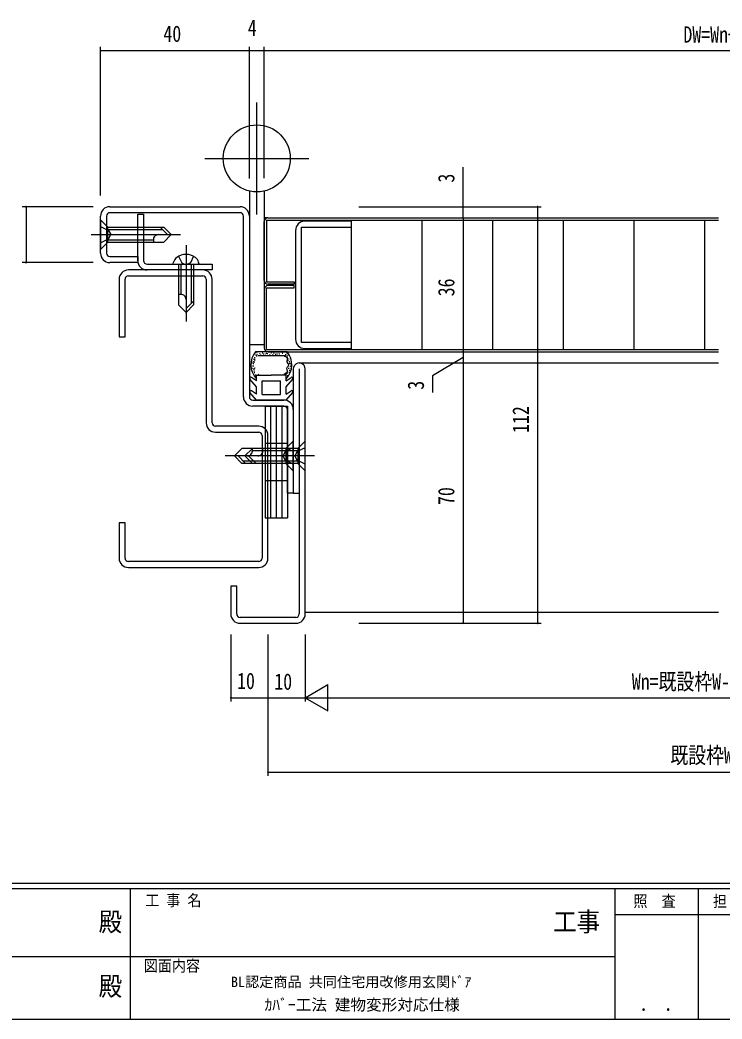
# Model space of a CAD drawing. Units: millimetres, scale not verified. Extents: x -1062 to 397, y -282 to 282.
# Drawn here: x -38.5 to 150.1, y -282.1 to -13.5 of the extents above; entities that cross this region are included whole.
import ezdxf
from ezdxf.enums import TextEntityAlignment as Align

# ---------------------------------------------------------------- set-up
doc = ezdxf.new("R2010")
doc.units = ezdxf.units.MM
doc.header["$LTSCALE"] = 2
for name, color, linetype in [('0-1_USER1', 3, 'Continuous'), ('0-2_YKK_11', 7, 'Continuous'), ('0-3_YKK_12', 2, 'Continuous'), ('0-4_YKK_13', 4, 'Continuous'), ('0-6_YKK_D', 6, 'Continuous'), ('0-7_YKK_ZWAK', 7, 'Continuous')]:
    doc.layers.add(name, color=color, linetype=linetype)
doc.styles.add('ＭＳ ゴシック', font='')
doc.styles.get('ＭＳ ゴシック').set_extended_font_data('MS Gothic')

msp = doc.modelspace()

# ---------------------------------------------------------------- linework, layer by layer
at = {"layer": '0-2_YKK_11'}
for p, q in [((-14.4, -63.7), (20.6, -63.7)), ((-16.9, -76.2), (-16.9, -66.2)), ((-15.3, -66.2), (-15.3, -76.2)), ((20.6, -65.3), (-14.4, -65.3)), ((21.5, -114.8), (21.5, -66.2)), ((23.1, -66.2), (23.1, -114.8)), ((35.5, -70.1), (35.5, -99.3)), ((-11.9, -83.2), (-11.9, -98.7)), ((-10.3, -98.7), (-10.3, -83.2)), ((10.6, -80.7), (-9.4, -80.7)), ((-9.4, -82.3), (10.6, -82.3)), ((11.5, -83.2), (11.5, -121.8)), ((13.1, -121.8), (13.1, -83.2)), ((-11.9, -98.7), (-10.3, -98.7)), ((36.5, -107.3), (36.5, -173.2)), ((38.1, -173.2), (38.1, -107.3)), ((24, -115.7), (32.4, -115.7)), ((32.4, -117.3), (24, -117.3)), ((25.6, -122.7), (14, -122.7)), ((14, -124.3), (25.6, -124.3)), ((26.5, -125.2), (26.5, -158.2)), ((28.1, -158.2), (28.1, -125.2)), ((-11.9, -148.7), (-11.9, -158.2)), ((-10.3, -148.7), (-11.9, -148.7)), ((-10.3, -158.2), (-10.3, -148.7)), ((25.6, -159.1), (-9.4, -159.1)), ((-9.4, -160.7), (25.6, -160.7)), ((35.6, -174.1), (20.6, -174.1)), ((20.6, -175.7), (35.6, -175.7))]:
    msp.add_line(p, q, dxfattribs=at)
for points in [[(-6.9, -78.2), (-6.9, -65.7), (-5.3, -65.7), (-5.3, -78.2)], [(37.1, -100.2), (37.1, -69.2), (50.5, -69.2), (50.5, -67.6), (38, -67.6)], [(-14.4, -77.1), (-6.9, -77.1), (-6.9, -78.7), (-14.4, -78.7)], [(-4.4, -79.1), (13.1, -79.1), (13.1, -80.7), (-4.4, -80.7)], [(38, -101.8), (50.5, -101.8), (50.5, -100.2), (37.1, -100.2)], [(34.9, -107.3), (34.9, -140.7), (36.5, -140.7)], [(34.9, -118.2), (34.9, -140.7), (33.3, -140.7), (33.3, -118.2)], [(19.7, -173.2), (19.7, -165.7), (18.1, -165.7), (18.1, -173.2)]]:
    msp.add_lwpolyline(points, dxfattribs=at)
for centre, radius, start, end in [((-14.4, -66.2), 2.5, 90.00001, 179.99999), ((20.6, -66.2), 2.5, 0.00001, 89.99999), ((-14.4, -66.2), 0.9, 90.00001, 179.99999), ((20.6, -66.2), 0.9, 0.00001, 89.99999), ((38, -70.1), 2.5, 90.00001, 179.99999), ((-14.4, -76.2), 2.5, 180.00001, 269.99999), ((-14.4, -76.2), 0.9, 180.00001, 269.99999), ((-4.4, -78.2), 2.5, 180.00001, 269.99999), ((-4.4, -78.2), 0.9, 180.00001, 269.99999), ((-9.4, -83.2), 2.5, 90.00001, 179.99999), ((-9.4, -83.2), 0.9, 90.00049, 180.00047), ((10.6, -83.2), 2.5, 0.00002, 90.00035), ((10.6, -83.2), 0.9, 0.00004, 90.00002), ((38, -99.3), 2.5, 180.00001, 269.99999), ((36.5, -107.3), 1.6, 360, 180.00002), ((24, -114.8), 2.5, 180.00001, 269.99999), ((24, -114.8), 0.9, 180.00001, 269.99999), ((32.4, -118.2), 2.5, 0.00001, 89.99999), ((32.4, -118.2), 0.9, 0.00001, 89.99999), ((14, -121.8), 2.5, 180.00001, 269.99999), ((14, -121.8), 0.9, 180.00001, 269.99999), ((25.6, -125.2), 2.5, 0.00001, 90.00033), ((25.6, -125.2), 0.9, 0.00004, 90.00002), ((-9.4, -158.2), 2.5, 180.00001, 269.99999), ((-9.4, -158.2), 0.9, 180.00004, 270.00002), ((25.6, -158.2), 0.9, 269.99899, 359.99897), ((25.6, -158.2), 2.5, 270.00001, 359.99999), ((20.6, -173.2), 2.5, 180.00002, 270), ((20.6, -173.2), 0.9, 180.00002, 270), ((35.6, -173.2), 0.9, 270, 360), ((35.6, -173.2), 2.5, 270, 360)]:
    msp.add_arc(centre, radius, start, end, dxfattribs=at)
at = {"layer": '0-3_YKK_12'}
for p, q in [((28.1, -66.7), (27.1, -66.7)), ((36.5, -105.7), (149.1, -105.7)), ((38.1, -172.7), (149.1, -172.7))]:
    msp.add_line(p, q, dxfattribs=at)
at = {"layer": '0-4_YKK_13'}
for p, q in [((25.1, -65.769), (25.1, -35.631)), ((11.1, -50.7), (39.1, -50.7)), ((23.1, -59.475), (23.1, -100.7)), ((27.1, -59.475), (27.1, -100.7)), ((28.1, -66.7), (149.1, -66.7)), ((-16.9, -67.2), (-14.9, -69.2)), ((-16.9, -67.2), (-16.9, -75.2)), ((-16.9, -69), (-14.747, -70.05)), ((-14.9, -73.2), (-14.9, -69.2)), ((-14.9, -69.2), (0.1, -69.2)), ((-14.9, -69.8), (-0.3, -69.8)), ((-0.9, -69.2), (1.1, -71.2)), ((0.1, -69.2), (2.1, -71.2)), ((27.1, -83.5), (27.1, -67.7)), ((27.7, -67.3), (149.1, -67.3)), ((27.7, -67.3), (27.7, -83.9)), ((50.502, -102.1), (50.502, -67.3)), ((69.502, -102.1), (69.502, -67.3)), ((88.502, -102.1), (88.502, -67.3)), ((107.502, -102.1), (107.502, -67.3)), ((126.502, -102.1), (126.502, -67.3)), ((145.502, -102.1), (145.502, -67.3)), ((-19.4, -71.2), (4.6, -71.2)), ((-16.9, -73.4), (-14.747, -72.35)), ((-14.747, -70.05), (-14.136, -71.2)), ((-14.747, -72.35), (-14.136, -71.2)), ((0.1, -73.2), (2.1, -71.2)), ((-16.9, -75.2), (-14.9, -73.2)), ((-14.9, -72.6), (-2.7, -72.6)), ((-14.9, -73.2), (0.1, -73.2)), ((-2.7, -72.6), (-2.7, -73.2)), ((6.1, -74), (6.1, -94.6)), ((4.1, -77.007), (4.95, -78.75)), ((8.1, -77.007), (7.25, -78.75)), ((2.6, -79.1), (2.738, -78.585)), ((2.6, -79.1), (9.6, -79.1)), ((4.1, -79.1), (4.1, -90.1)), ((4.95, -78.75), (6.1, -79.361)), ((7.25, -78.75), (6.1, -79.361)), ((7.5, -79.1), (7.5, -89.7)), ((8.1, -79.1), (8.1, -90.1)), ((9.6, -79.1), (9.462, -78.585)), ((27.1, -85.9), (27.1, -101.7)), ((27.7, -83.9), (35.1, -83.9)), ((27.7, -102.1), (27.7, -85.5)), ((27.7, -85.5), (35.1, -85.5)), ((35.1, -84.5), (28.1, -84.5)), ((35.1, -84.9), (28.1, -84.9)), ((35.1, -83.9), (35.1, -84.5)), ((35.1, -85.5), (35.1, -84.9)), ((4.1, -90.1), (6.1, -92.1)), ((8.1, -89.1), (6.1, -91.1)), ((8.1, -90.1), (6.1, -92.1)), ((23.1, -100.7), (26.1, -100.7)), ((24.1, -100.7), (27.1, -100.7)), ((24.218, -104.702), (24.418, -104.702)), ((24.433, -104.225), (24.633, -104.225)), ((24.493, -104.69), (24.693, -104.69)), ((33.243, -102.7), (24.757, -102.7)), ((24.767, -103.485), (24.967, -103.485)), ((24.958, -103.783), (25.158, -103.783)), ((25.018, -102.853), (25.218, -102.853)), ((25.113, -103.402), (25.313, -103.402)), ((25.481, -103.7), (32.519, -103.7)), ((25.793, -103.198), (25.993, -103.198)), ((26.079, -103.484), (26.279, -103.484)), ((26.526, -103.001), (26.726, -103.001)), ((26.794, -103.269), (26.994, -103.269)), ((27.241, -103.287), (27.441, -103.287)), ((27.598, -103.055), (27.798, -103.055)), ((27.7, -102.1), (149.1, -102.1)), ((27.866, -103.198), (28.066, -103.198)), ((28.1, -102.7), (149.1, -102.7)), ((28.528, -103.43), (28.728, -103.43)), ((28.867, -103.019), (29.067, -103.019)), ((29.314, -103.43), (29.514, -103.43)), ((29.6, -103.091), (29.8, -103.091)), ((29.993, -103.377), (30.193, -103.377)), ((30.422, -103.234), (30.622, -103.234)), ((31.012, -103.18), (31.212, -103.18)), ((31.084, -103.573), (31.284, -103.573)), ((31.924, -103.108), (32.124, -103.108)), ((32.604, -102.734), (32.804, -102.734)), ((32.728, -103.394), (32.928, -103.394)), ((32.795, -103.843), (32.995, -103.843)), ((32.914, -103.497), (33.114, -103.497)), ((33.034, -102.996), (33.234, -102.996)), ((33.201, -104.082), (33.401, -104.082)), ((33.332, -103.605), (33.532, -103.605)), ((33.606, -104.618), (33.806, -104.618)), ((23.717, -107.088), (23.917, -107.088)), ((23.908, -106.455), (24.108, -106.455)), ((23.92, -105.692), (24.12, -105.692)), ((24.051, -105.298), (24.251, -105.298)), ((24.087, -106.479), (24.287, -106.479)), ((24.123, -105.883), (24.323, -105.883)), ((24.254, -107.171), (24.454, -107.171)), ((24.326, -105.43), (24.526, -105.43)), ((24.457, -104.929), (24.657, -104.929)), ((24.481, -107.004), (24.681, -107.004)), ((33.392, -105), (33.592, -105)), ((33.559, -107.076), (33.759, -107.076)), ((33.809, -105.334), (34.009, -105.334)), ((33.833, -105.752), (34.033, -105.752)), ((33.964, -106.575), (34.164, -106.575)), ((34.119, -107.183), (34.319, -107.183)), ((34.131, -105.895), (34.331, -105.895)), ((34.167, -106.432), (34.367, -106.432)), ((25, -112.1), (23.256, -110.021)), ((25, -110.481), (23.652, -109.579)), ((24.249, -107.503), (24.449, -107.503)), ((24.296, -107.925), (24.496, -107.925)), ((24.355, -108.312), (24.555, -108.312)), ((24.683, -108.934), (24.883, -108.934)), ((25, -110.481), (25, -109)), ((25, -109), (29, -109)), ((33, -109), (29, -109)), ((32.929, -108.664), (33.129, -108.664)), ((33, -110.481), (33, -109)), ((33, -110.481), (34.348, -109.579)), ((33, -112.1), (34.744, -110.021)), ((33.222, -108.336), (33.422, -108.336)), ((33.281, -109.04), (33.481, -109.04)), ((33.703, -108.16), (33.903, -108.16)), ((33.762, -107.597), (33.962, -107.597)), ((25, -114.081), (25, -112.1)), ((26.5, -110.5), (31.5, -110.5)), ((26.5, -114.2), (26.5, -110.5)), ((33, -114.081), (33, -112.1)), ((25, -115.7), (23.256, -113.621)), ((25, -114.081), (23.652, -113.179)), ((33, -114.081), (34.348, -113.179)), ((33, -115.7), (34.744, -113.621)), ((33, -115.7), (25, -115.7)), ((27.3, -117.3), (27.3, -147.3)), ((27.3, -117.3), (33.3, -117.3)), ((28.8, -117.3), (28.8, -147.3)), ((30.3, -117.3), (30.3, -147.3)), ((31.8, -117.3), (31.8, -147.3)), ((33.3, -117.3), (33.3, -147.3)), ((21.1, -128.7), (19.1, -130.7)), ((36.1, -128.7), (21.1, -128.7)), ((23.9, -128.7), (21.9, -130.7)), ((23.9, -129.3), (23.9, -128.7)), ((32.9, -128.7), (23.9, -128.7)), ((26.7, -129.3), (26.7, -128.7)), ((27.3, -127.3), (33.3, -127.3)), ((34.9, -128.5), (32.747, -129.55)), ((34.9, -126.7), (32.9, -128.7)), ((32.9, -128.7), (32.9, -132.7)), ((34.9, -134.7), (34.9, -126.7)), ((38.1, -128.5), (35.947, -129.55)), ((38.1, -126.7), (36.1, -128.7)), ((36.1, -128.7), (36.1, -132.7)), ((38.1, -134.7), (38.1, -126.7)), ((40.6, -130.7), (16.6, -130.7)), ((21.1, -132.7), (19.1, -130.7)), ((37.4, -130.7), (19.4, -130.7)), ((22.1, -132.7), (20.1, -130.7)), ((23.9, -132.7), (21.9, -130.7)), ((24.9, -132.7), (22.9, -130.7)), ((36.1, -129.3), (23.9, -129.3)), ((32.9, -129.3), (26.7, -129.3)), ((32.747, -129.55), (32.136, -130.7)), ((32.747, -131.85), (32.136, -130.7)), ((35.947, -129.55), (35.336, -130.7)), ((35.947, -131.85), (35.336, -130.7)), ((36.1, -132.7), (21.1, -132.7)), ((36.1, -132.1), (21.5, -132.1)), ((32.9, -132.7), (23.9, -132.7)), ((32.9, -132.1), (24.3, -132.1)), ((34.9, -132.9), (32.747, -131.85)), ((34.9, -134.7), (32.9, -132.7)), ((38.1, -132.9), (35.947, -131.85)), ((38.1, -134.7), (36.1, -132.7)), ((27.3, -137.3), (33.3, -137.3)), ((27.3, -147.3), (33.3, -147.3))]:
    msp.add_line(p, q, dxfattribs=at)
for points in [[(4.7, -79.1), (4.7, -87.3), (4.1, -87.3)], [(32.575, -108.589), (32.969, -108.398), (33.26, -108.17), (33.347, -107.872), (33.261, -107.506), (33.204, -107.121), (33.355, -106.768), (33.602, -106.45), (33.694, -106.15), (33.516, -105.849), (33.276, -105.521), (33.218, -105.146), (33.323, -104.752), (33.348, -104.416), (33.112, -104.188), (32.758, -103.987), (32.519, -103.7)], [(26.5, -114.2), (31.5, -114.2), (31.5, -110.5)]]:
    msp.add_lwpolyline(points, dxfattribs=at)
msp.add_circle((25.1, -50.7), 9, dxfattribs=at)
for centre, radius, start, end in [((28.1, -67.7), 1, 90, 180), ((-1.368, -72.533), 1.333, 90, 182.86598), ((4.96, -79.18), 2.3, 126.88409, 165), ((6.1, -80.7), 4.2, 53.11591, 126.88409), ((7.24, -79.18), 2.3, 15, 53.11591), ((28.1, -83.5), 1, 180, 270), ((28.1, -85.9), 1, 90, 180), ((4.767, -88.632), 1.333, 0, 92.86598), ((28.1, -101.7), 1, 180, 270), ((29, -106.2), 5.5, 140.48036, 223.34175), ((29, -106.2), 5.5, 316.65824, 39.51963), ((23.486, -109.829), 0.3, 56.21114, 220.00244), ((29, -106.2), 4.3, 213.7499, 220.62928), ((29, -106.2), 4.3, 319.37051, 326.2499), ((34.514, -109.829), 0.3, 319.99756, 123.78886), ((23.486, -113.429), 0.3, 56.21114, 220.00244), ((34.514, -113.429), 0.3, 319.99756, 123.78886), ((22.568, -129.367), 1.333, 270, 2.86598), ((25.368, -129.367), 1.333, 270, 2.86598)]:
    msp.add_arc(centre, radius, start, end, dxfattribs=at)
at = {"layer": '0-6_YKK_D'}
for p, q in [((-16.9, -60.7), (-16.9, -20.7)), ((23.1, -56.09), (23.1, -20.7)), ((23.1, -54.461), (23.1, -20.7)), ((27.1, -56.023), (27.1, -20.7)), ((27.1, -54.461), (27.1, -20.7)), ((-16.9, -21.7), (23.1, -21.7)), ((23.1, -21.7), (27.1, -21.7)), ((27.1, -21.7), (274.1, -21.7)), ((80.502, -63.7), (80.502, -53.096)), ((-18.9, -63.7), (-37.9, -63.7)), ((-36.9, -63.7), (-36.9, -78.7)), ((52.502, -63.7), (101.502, -63.7)), ((52.502, -63.7), (81.502, -63.7)), ((80.502, -66.7), (80.502, -63.7)), ((100.502, -63.7), (100.502, -175.7)), ((52.502, -66.7), (81.502, -66.7)), ((52.502, -66.7), (81.502, -66.7)), ((80.502, -66.7), (80.502, -102.7)), ((-18.9, -78.7), (-37.9, -78.7)), ((52.502, -102.7), (81.502, -102.7)), ((52.502, -102.7), (81.502, -102.7)), ((80.502, -104.2), (72.329, -109.147)), ((80.502, -102.7), (80.502, -105.7)), ((52.502, -105.7), (81.502, -105.7)), ((52.502, -105.7), (81.502, -105.7)), ((80.502, -105.7), (80.502, -175.7)), ((72.329, -109.147), (72.329, -113.632)), ((52.502, -175.7), (101.502, -175.7)), ((52.502, -175.7), (81.502, -175.7)), ((18.1, -178.7), (18.1, -196.7)), ((28.1, -178.7), (28.1, -216.7)), ((28.1, -178.7), (28.1, -196.7)), ((28.1, -178.7), (28.1, -196.7)), ((38.1, -178.7), (38.1, -196.7)), ((38.1, -178.7), (38.1, -196.7)), ((38.1, -195.7), (44.162, -192.2)), ((44.162, -199.2), (44.162, -192.2)), ((18.1, -195.7), (28.1, -195.7)), ((28.1, -195.7), (38.1, -195.7)), ((38.1, -195.7), (44.162, -199.2)), ((38.1, -195.7), (50.224, -195.7)), ((45.1, -195.7), (256.1, -195.7)), ((28.1, -215.7), (278.1, -215.7))]:
    msp.add_line(p, q, dxfattribs=at)
for centre, start, end in [((-16.9, -21.7), 0, 180), ((-16.9, -21.7), 180, 0), ((23.1, -21.7), 0, 180), ((23.1, -21.7), 0, 180), ((23.1, -21.7), 180, 0), ((23.1, -21.7), 180, 0), ((27.1, -21.7), 0, 180), ((27.1, -21.7), 0, 180), ((27.1, -21.7), 180, 0), ((27.1, -21.7), 180, 0), ((-36.9, -63.7), 90, 270), ((-36.9, -63.7), 270, 90), ((80.502, -63.7), 90, 270), ((80.502, -63.7), 270, 90), ((100.502, -63.7), 90, 270), ((100.502, -63.7), 270, 90), ((80.502, -66.7), 90, 270), ((80.502, -66.7), 90, 270), ((80.502, -66.7), 270, 90), ((80.502, -66.7), 270, 90), ((-36.9, -78.7), 90, 270), ((-36.9, -78.7), 270, 90), ((80.502, -102.7), 90, 270), ((80.502, -102.7), 90, 270), ((80.502, -102.7), 270, 90), ((80.502, -102.7), 270, 90), ((80.502, -105.7), 90, 270), ((80.502, -105.7), 90, 270), ((80.502, -105.7), 270, 90), ((80.502, -105.7), 270, 90), ((80.502, -175.7), 90, 270), ((80.502, -175.7), 270, 90), ((100.502, -175.7), 90, 270), ((100.502, -175.7), 270, 90), ((18.1, -195.7), 0, 180), ((18.1, -195.7), 180, 0), ((28.1, -195.7), 0, 180), ((28.1, -195.7), 0, 180), ((28.1, -195.7), 180, 0), ((28.1, -195.7), 180, 0), ((28.1, -215.7), 0, 180), ((28.1, -215.7), 180, 0)]:
    msp.add_arc(centre, 0.106, start, end, dxfattribs=at)
at = {"layer": '0-7_YKK_ZWAK'}
for p, q in [((376.1, -245.7), (-393.9, -245.7)), ((338.3, -247.1), (-393.9, -247.1)), ((-8.9, -247.1), (-8.9, -282.1)), ((121.3, -247.1), (121.3, -282.1)), ((143.7, -247.1), (143.7, -282.1)), ((189.484, -254.099), (121.3, -254.099)), ((-136.3, -265.299), (-7.5, -265.299)), ((-7.5, -265.299), (121.3, -265.299)), ((-393.9, -282.1), (338.3, -282.1))]:
    msp.add_line(p, q, dxfattribs=at)

# ---------------------------------------------------------------- texts
at = {"layer": '0-1_USER1', "style": 'ＭＳ ゴシック'}
for s, height, p in [('BL認定商品 共同住宅用改修用玄関ﾄﾞｱ', 2.786, (18.157, -274.349)), ('ｶﾊﾞｰ工法 建物変形対応仕様', 3.079, (27.157, -280.725))]:
    msp.add_text(s, height=height, dxfattribs=at).set_placement(p, align=Align.BOTTOM_LEFT)
at = {"layer": '0-6_YKK_D', "style": 'ＭＳ ゴシック', "width": 0.8}
for s, p in [('40', (0.006, -20.7)), ('4', (22.684, -19.078)), ('DW=Wn+22', (139.709, -20.9)), ('10', (19.799, -194.7)), ('10', (29.799, -194.9)), ('Wn=既設枠W-25', (125.857, -194.9)), ('既設枠W寸法', (136.215, -214.687))]:
    msp.add_text(s, height=4.399, dxfattribs=at).set_placement(p, align=Align.BOTTOM_LEFT)
for s, p in [('3', (79.502, -57.207)), ('36', (79.502, -87.782)), ('3', (71.329, -112.9)), ('112', (99.502, -124.512)), ('70', (79.502, -143.892))]:
    msp.add_text(s, height=4.399, rotation=90, dxfattribs=at).set_placement(p, align=Align.BOTTOM_LEFT)
at = {"layer": '0-7_YKK_ZWAK', "style": 'ＭＳ ゴシック', "width": 0.9}
for s, height, p in [('工 事 名', 3.079, (-4.888, -252.633)), ('照  査', 3.079, (126.289, -252.88)), ('担  当', 3.079, (147.655, -252.88)), ('殿', 5.132, (-17.382, -260.056)), ('工事', 5.132, (104.731, -260.056)), ('図面内容', 3.079, (-5.283, -270.248)), ('殿', 5.132, (-17.382, -277.378)), (' ． ．', 3.592, (125.755, -281.046))]:
    msp.add_text(s, height=height, dxfattribs=at).set_placement(p, align=Align.BOTTOM_LEFT)

doc.saveas('drawing.dxf')
